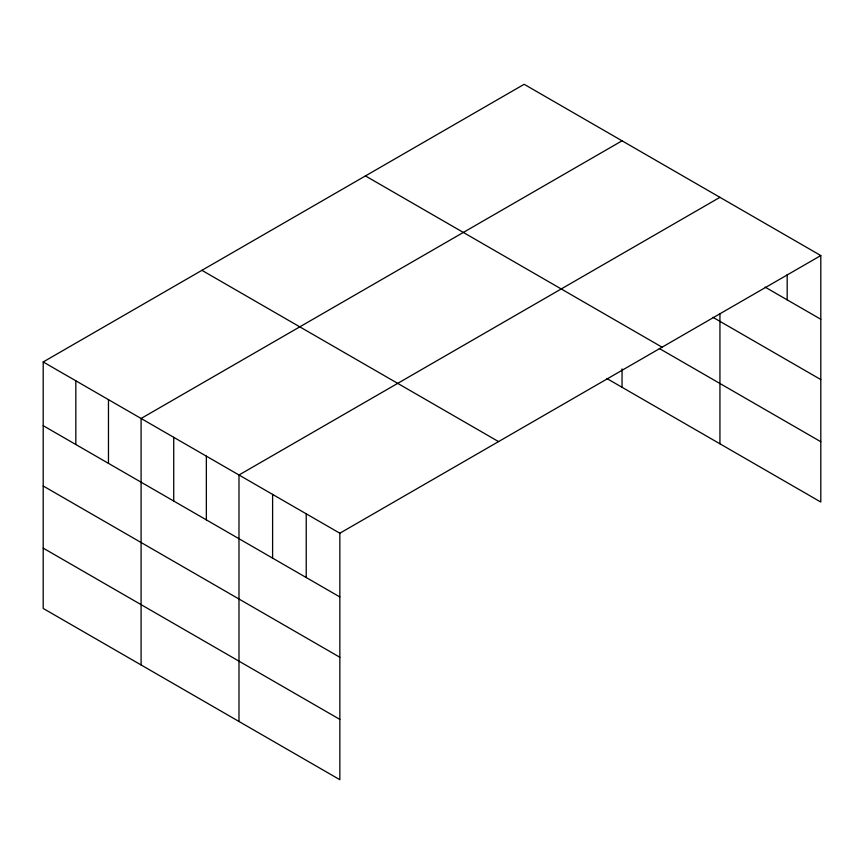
<?xml version="1.0" encoding="UTF-8"?>
<svg xmlns="http://www.w3.org/2000/svg" width="864" height="864" viewBox="0 0 864 864"><rect width="100%" height="100%" fill="white"/><g stroke="black" fill="none" stroke-linecap="round" stroke-linejoin="round"><path stroke-width="1.3" d="M820.8 255.56L339.844 533.228L339.844 779.706L43.2 608.44L43.2 361.962L524.156 84.294L820.8 255.56L820.8 502.038L606.895 378.54M622.048 140.81L141.091 418.478L141.091 664.967M719.939 197.327L238.982 475.006L238.982 721.483M765.158 287.14L820.8 319.27M712.951 317.315L820.8 379.577M365.44 175.921L662.083 347.188M659.34 348.505L820.8 441.72M201.917 270.335L498.56 441.601M43.2 361.962L339.844 533.228M43.2 425.682L339.844 596.948M43.2 485.989L339.844 657.256M43.2 548.132L339.844 719.399M787.18 274.644L787.18 299.862M719.939 313.481L719.939 443.804M622.048 368.928L622.048 387.288M306.223 513.821L306.223 577.541M272.603 494.413L272.603 558.122M206.356 456.16L206.356 519.88M173.729 437.324L173.729 501.034M108.464 399.643L108.464 463.352M75.827 380.808L75.827 444.517"/></g></svg>
